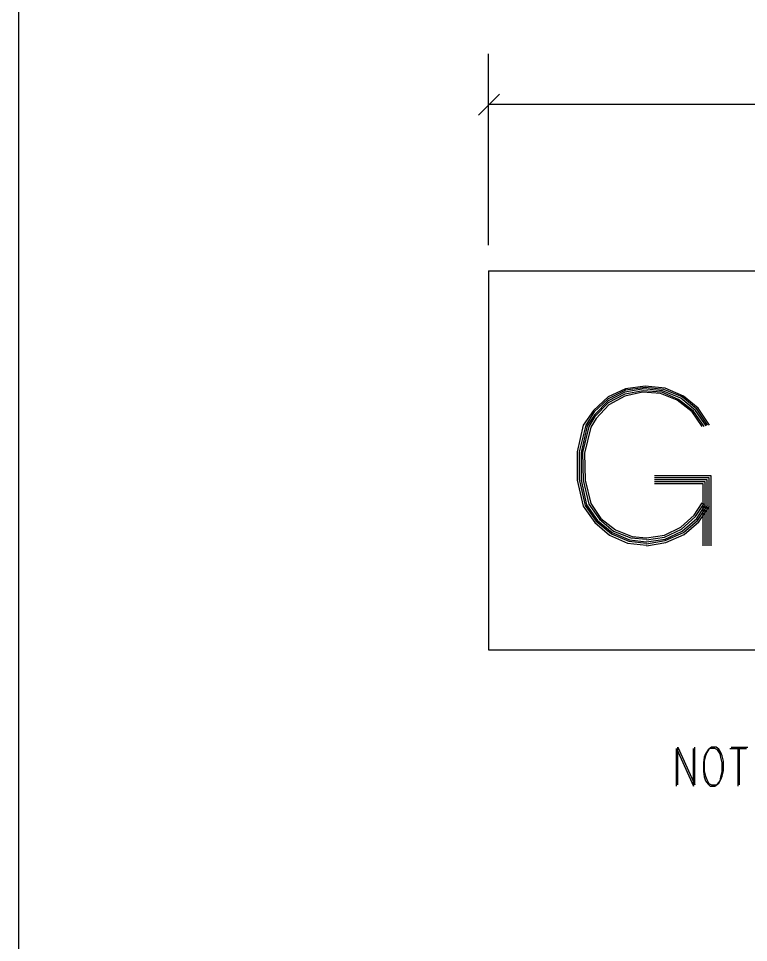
# Model space of a CAD drawing. Header units: metres. Extents: x 14 to 601, y -777 to -11.
# Drawn here: x 13.7 to 144.2, y -309.8 to -144.6 of the extents above; entities that cross this region are included whole.
import ezdxf

# ---------------------------------------------------------------- set-up
doc = ezdxf.new("R2010")
doc.units = ezdxf.units.M

msp = doc.modelspace()

# ---------------------------------------------------------------- linework, layer by layer
for p, q in [((13.72, -37.76), (13.72, -750.2)), ((97.72, -185.12), (97.72, -150.92)), ((99.64, -158.12), (95.92, -161.84)), ((97.72, -159.92), (502.6, -159.92)), ((97.72, -189.68), (502.6, -189.68)), ((97.72, -189.68), (97.72, -257.48)), ((122.2, -210.8), (119.08, -212.24)), ((122.2, -211.04), (119.08, -212.6)), ((122.08, -211.4), (119.08, -212.96)), ((125.44, -210.8), (122.08, -211.4)), ((125.32, -211.16), (122.08, -211.76)), ((125.2, -211.4), (122.08, -212.12)), ((125.68, -210.32), (122.2, -210.8)), ((125.68, -210.56), (122.2, -211.04)), ((128.44, -211.64), (125.2, -211.4)), ((128.68, -211.4), (125.32, -211.16)), ((128.8, -211.16), (125.44, -210.8)), ((129.28, -210.68), (125.68, -210.32)), ((129.04, -210.92), (125.68, -210.56)), ((131.68, -212.72), (128.68, -211.4)), ((132.04, -212.48), (128.8, -211.16)), ((132.28, -212.24), (129.04, -210.92)), ((132.52, -212.12), (129.28, -210.68)), ((119.08, -212.24), (116.44, -214.64)), ((119.08, -212.6), (116.56, -214.88)), ((119.08, -212.96), (116.68, -215.36)), ((122.08, -211.76), (119.08, -213.32)), ((122.08, -212.12), (119.2, -213.68)), ((131.44, -212.84), (128.44, -211.64)), ((134.08, -214.88), (131.44, -212.84)), ((134.32, -214.76), (131.68, -212.72)), ((134.68, -214.64), (132.04, -212.48)), ((134.92, -214.4), (132.28, -212.24)), ((135.16, -214.28), (132.52, -212.12)), ((116.44, -214.64), (114.64, -217.28)), ((119.08, -213.32), (116.68, -215.72)), ((119.2, -213.68), (116.92, -216.08)), ((136.24, -217.52), (134.32, -214.76)), ((136.6, -217.4), (134.68, -214.64)), ((136.84, -217.28), (134.92, -214.4)), ((137.2, -217.28), (135.16, -214.28)), ((116.56, -214.88), (115.12, -217.28)), ((116.68, -215.36), (115.36, -217.4)), ((116.68, -215.72), (115.6, -217.52)), ((116.92, -216.08), (115.96, -217.64)), ((135.88, -217.52), (134.08, -214.88)), ((114.64, -217.28), (113.56, -222.08)), ((115.12, -217.28), (113.92, -222.08)), ((115.36, -217.4), (114.28, -222.2)), ((115.6, -217.52), (114.52, -222.2)), ((115.96, -217.64), (114.88, -222.32)), ((113.56, -222.08), (113.56, -227.12)), ((113.92, -222.08), (113.92, -227)), ((114.28, -222.2), (114.28, -227.12)), ((114.52, -222.2), (114.64, -227.12)), ((114.88, -222.32), (115, -227.12)), ((127.36, -226.28), (137.44, -226.28)), ((137.44, -226.28), (137.44, -238.88)), ((113.56, -227.12), (114.64, -231.8)), ((113.92, -227), (115, -231.68)), ((114.28, -227.12), (115.24, -231.56)), ((114.64, -227.12), (115.6, -231.44)), ((115, -227.12), (115.96, -231.32)), ((127.36, -226.64), (137.08, -226.64)), ((127.36, -227), (136.72, -227)), ((127.36, -227.36), (136.36, -227.36)), ((127.36, -227.72), (136, -227.72)), ((136, -227.72), (136, -238.88)), ((136.36, -227.36), (136.36, -238.88)), ((136.72, -227), (136.72, -238.88)), ((137.08, -226.64), (137.08, -238.88)), ((115.96, -231.32), (117.76, -233.96)), ((134.44, -233.36), (135.88, -231.2)), ((134.68, -233.6), (136.24, -231.32)), ((114.64, -231.8), (116.68, -234.68)), ((115, -231.68), (116.92, -234.44)), ((115.24, -231.56), (117.16, -234.32)), ((115.6, -231.44), (117.52, -234.08)), ((134.92, -233.96), (136.48, -231.56)), ((135.04, -234.32), (136.84, -231.68)), ((135.28, -234.56), (137.2, -231.8)), ((116.92, -234.44), (119.68, -236.72)), ((117.16, -234.32), (119.8, -236.48)), ((117.52, -234.08), (120.04, -236.24)), ((117.76, -233.96), (120.4, -236)), ((132.04, -235.52), (134.44, -233.36)), ((132.16, -235.88), (134.68, -233.6)), ((132.28, -236.24), (134.92, -233.96)), ((132.52, -236.48), (135.04, -234.32)), ((132.64, -236.84), (135.28, -234.56)), ((116.68, -234.68), (119.32, -236.96)), ((120.04, -236.24), (123.16, -237.44)), ((120.4, -236), (123.4, -237.2)), ((129.16, -236.96), (132.04, -235.52)), ((129.16, -237.32), (132.16, -235.88)), ((129.28, -237.68), (132.28, -236.24)), ((119.32, -236.96), (122.56, -238.4)), ((119.68, -236.72), (122.8, -238.04)), ((119.8, -236.48), (122.92, -237.8)), ((122.92, -237.8), (125.92, -238.16)), ((123.16, -237.44), (125.92, -237.68)), ((123.4, -237.2), (125.92, -237.44)), ((125.92, -237.44), (129.16, -236.96)), ((125.92, -237.8), (129.16, -237.32)), ((125.92, -238.16), (129.28, -237.68)), ((125.92, -238.52), (129.28, -237.92)), ((129.28, -237.92), (132.52, -236.48)), ((129.4, -238.28), (132.64, -236.84)), ((122.56, -238.4), (125.92, -238.76)), ((122.8, -238.04), (125.92, -238.4)), ((125.92, -238.88), (129.4, -238.28)), ((97.72, -257.48), (502.6, -257.48)), ((131.32, -281.84), (131.32, -275.12)), ((131.32, -275.12), (134.32, -281.84)), ((131.56, -281.6), (131.56, -274.88)), ((131.56, -274.88), (134.56, -281.6)), ((134.32, -281.84), (134.32, -275.12)), ((134.56, -281.6), (134.56, -274.88)), ((136.96, -275.36), (136.48, -276.08)), ((136.72, -275.84), (136.48, -276.44)), ((137.08, -275.24), (136.72, -275.84)), ((137.32, -275.12), (136.96, -275.36)), ((137.56, -274.88), (137.08, -275.24)), ((138.16, -275.12), (137.32, -275.12)), ((138.4, -274.88), (137.56, -274.88)), ((138.64, -275.36), (138.16, -275.12)), ((138.88, -275.24), (138.4, -274.88)), ((139.12, -276.08), (138.64, -275.36)), ((139.24, -275.84), (138.88, -275.24)), ((139.48, -276.44), (139.24, -275.84)), ((140.8, -275.12), (143.8, -275.12)), ((141.04, -274.88), (144.04, -274.88)), ((142.24, -275.12), (142.24, -281.84)), ((142.48, -274.88), (142.48, -281.6)), ((136.24, -276.68), (136.12, -277.64)), ((136.48, -276.08), (136.24, -276.68)), ((136.48, -276.44), (136.24, -277.4)), ((136.24, -277.4), (136.24, -279.08)), ((139.24, -276.68), (139.12, -276.08)), ((139.48, -277.64), (139.24, -276.68)), ((139.72, -277.4), (139.48, -276.44)), ((139.72, -279.08), (139.72, -277.4)), ((136.12, -277.64), (136.12, -279.2)), ((136.12, -279.2), (136.24, -280.16)), ((136.24, -279.08), (136.48, -280.04)), ((139.24, -280.16), (139.48, -279.2)), ((139.48, -279.2), (139.48, -277.64)), ((139.48, -280.04), (139.72, -279.08)), ((136.24, -280.16), (136.48, -280.88)), ((136.48, -280.04), (136.72, -280.64)), ((136.48, -280.88), (136.96, -281.48)), ((136.72, -280.64), (137.08, -281.36)), ((138.64, -281.48), (139.12, -280.88)), ((138.88, -281.36), (139.24, -280.64)), ((139.12, -280.88), (139.24, -280.16)), ((139.24, -280.64), (139.48, -280.04)), ((136.96, -281.48), (137.32, -281.84)), ((137.08, -281.36), (137.56, -281.6)), ((137.32, -281.84), (138.16, -281.84)), ((137.56, -281.6), (138.4, -281.6)), ((138.16, -281.84), (138.64, -281.48)), ((138.4, -281.6), (138.88, -281.36))]:
    msp.add_line(p, q)

doc.saveas('drawing.dxf')
